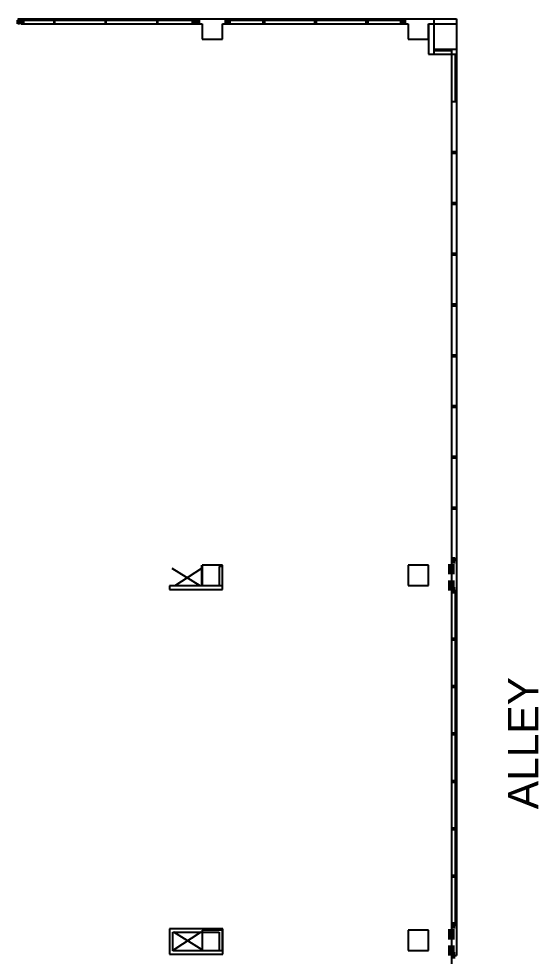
# Model space of a CAD drawing. Header units: inches. Extents: x -63 to 2235, y 0 to 1960.
# Drawn here: x 1621 to 2235, y 756 to 1865 of the extents above; entities that cross this region are included whole.
import ezdxf

# ---------------------------------------------------------------- set-up
doc = ezdxf.new("R2010")
doc.units = ezdxf.units.IN
doc.header["$LTSCALE"] = 96
doc.header["$MEASUREMENT"] = 0
doc.linetypes.add('Dash 1_8_', pattern=[0.2, 0.125, -0.075])
doc.layers.add('A-GLAZ', color=7, linetype='Continuous')
doc.layers.add('S-COLS', color=7, linetype='Continuous')
doc.layers.add('A-GLAZ-CWMG', color=3, linetype='Continuous', lineweight=13)
doc.styles.add('XFINE_1-8', font='swissl.ttf', dxfattribs={"height": 10})

# ---------------------------------------------------------------- blocks, each defined once
blk = doc.blocks.new('Concrete-Rectangular-Column - 2_ X 2_-2452982-GROSS BLDG AREA - LEVEL 6')
at = {"layer": 'S-COLS'}
for p, q in [((12, 12), (-12, 12)), ((-12, 12), (-12, -12)), ((12, -12), (12, 12)), ((-12, -12), (12, -12))]:
    blk.add_line(p, q, dxfattribs=at)
blk = doc.blocks.new('System Panel - Glazed EXIST-BLACK-1018897-GROSS BLDG AREA - LEVEL 6')
at = {"layer": 'A-GLAZ'}
for p, q in [((20, -0.5), (-20, -0.5)), ((-20, -0.5), (-20, -1.5)), ((-20, -1.5), (20, -1.5)), ((20, -1.5), (20, -0.5))]:
    blk.add_line(p, q, dxfattribs=at)
blk = doc.blocks.new('System Panel - Glazed EXIST-BLACK-1018898-GROSS BLDG AREA - LEVEL 6')
at = {"layer": 'A-GLAZ'}
for p, q in [((29.5, -0.5), (-29.5, -0.5)), ((-29.5, -0.5), (-29.5, -1.5)), ((-29.5, -1.5), (29.5, -1.5)), ((29.5, -1.5), (29.5, -0.5))]:
    blk.add_line(p, q, dxfattribs=at)
blk = doc.blocks.new('Rectangular Mullion - 2_ x 6_ rectangular-BLACK-1018865-GROSS BLDG AREA - LEVEL 6')
at = {"layer": 'A-GLAZ-CWMG', "lineweight": 13}
for p, q in [((-1, 6), (1, 6)), ((-1, 0), (-1, 6)), ((1, 0), (-1, 0)), ((1, 6), (1, 0))]:
    blk.add_line(p, q, dxfattribs=at)
blk = doc.blocks.new('Rectangular Mullion - 2_ x 6_ rectangular-BLACK-1018893-GROSS BLDG AREA - LEVEL 6')
at = {"layer": 'A-GLAZ-CWMG'}
for p, q in [((-104.7, 1017.2), (-144.7, 1017.2)), ((-104.7, 1011.2), (-144.7, 1011.2))]:
    blk.add_line(p, q, dxfattribs=at)
blk = doc.blocks.new('Rectangular Mullion - 2_ x 6_ rectangular-BLACK-1018894-GROSS BLDG AREA - LEVEL 6')
at = {"layer": 'A-GLAZ-CWMG'}
for p, q in [((59.3, 1017.2), (19.3, 1017.2)), ((59.3, 1011.2), (19.3, 1011.2))]:
    blk.add_line(p, q, dxfattribs=at)
blk = doc.blocks.new('Rectangular Mullion - 2_ x 6_ rectangular-BLACK-430961-GROSS BLDG AREA - LEVEL 6')
at = {"layer": 'A-GLAZ-CWMG'}
for p, q in [((-43.7, 1017.2), (-102.7, 1017.2)), ((-43.7, 1011.2), (-102.7, 1011.2))]:
    blk.add_line(p, q, dxfattribs=at)
blk = doc.blocks.new('Rectangular Mullion - 2_ x 6_ rectangular-BLACK-167180-GROSS BLDG AREA - LEVEL 6')
at = {"layer": 'A-GLAZ-CWMG', "lineweight": 13}
for p, q in [((0, 6), (-2, 6)), ((-2, 6), (-2, 0)), ((-2, 0), (0, 0)), ((0, 0), (0, 6))]:
    blk.add_line(p, q, dxfattribs=at)
blk = doc.blocks.new('Rectangular Mullion - 2_ x 6_ rectangular-BLACK-167181-GROSS BLDG AREA - LEVEL 6')
at = {"layer": 'A-GLAZ-CWMG', "lineweight": 13}
for p, q in [((-2, 6), (0, 6)), ((-2, 0), (-2, 6)), ((0, 0), (-2, 0)), ((0, 6), (0, 0))]:
    blk.add_line(p, q, dxfattribs=at)

msp = doc.modelspace()

# ---------------------------------------------------------------- linework, layer by layer
at = {"linetype": 'Dash 1_8_', "lineweight": 106}
for p, q in [((1621.6, 1863.9), (1621.6, 1859.4)), ((1623.6, 1863.9), (1623.6, 1859.4)), ((1831.6, 1859.4), (1831.6, 1863.9)), ((1831.6, 1859.4), (1831.6, 1863.9)), ((1867.6, 1863.9), (1867.6, 1859.4)), ((1867.6, 1863.9), (1867.6, 1859.4)), ((2075.6, 1859.4), (2075.6, 1863.9)), ((2075.6, 1859.4), (2075.6, 1863.9)), ((2132.7, 1188.9), (2132.7, 1224.9)), ((2132.7, 1224.9), (2137.2, 1224.9)), ((2132.7, 1188.9), (2132.7, 1224.9)), ((2132.7, 1224.9), (2137.2, 1224.9)), ((2137.2, 1188.9), (2132.7, 1188.9)), ((2137.2, 1188.9), (2132.7, 1188.9)), ((2132.7, 756.9), (2132.7, 792.9)), ((2132.7, 792.9), (2137.2, 792.9)), ((2132.7, 756.9), (2132.7, 792.9)), ((2132.7, 792.9), (2137.2, 792.9)), ((2137.2, 756.9), (2132.7, 756.9)), ((2137.2, 756.9), (2132.7, 756.9))]:
    msp.add_line(p, q, dxfattribs=at)
for p, q in [((1827.6, 1865.4), (1910.7, 1865.4)), ((1830.1, 1865.4), (1830.1, 1859.4)), ((1831.6, 1865.4), (1831.6, 1859.4)), ((1867.6, 1865.4), (2075.6, 1865.4)), ((1869.1, 1865.4), (1869.1, 1859.4)), ((1869.1, 1863.9), (1910.6, 1863.9)), ((1909.6, 1865.4), (1909.6, 1859.4)), ((1910.6, 1863.9), (2032.6, 1863.9)), ((1911.6, 1865.4), (1911.6, 1859.4)), ((1970.6, 1865.4), (1970.6, 1859.4)), ((1972.6, 1865.4), (1972.6, 1859.4)), ((2031.6, 1865.4), (2031.6, 1859.4)), ((2032.6, 1863.9), (2074.1, 1863.9)), ((2032.7, 1865.4), (2138.7, 1865.4)), ((2033.6, 1865.4), (2033.6, 1859.4)), ((2074.1, 1865.4), (2074.1, 1859.4)), ((2075.7, 1865.4), (2075.7, 1859.4)), ((2111.5, 1865.4), (2138.7, 1865.4)), ((2111.7, 1865.4), (2111.7, 1823.4)), ((2138.7, 1865.4), (2138.7, 1767.2)), ((1623.6, 1859.4), (1831.6, 1859.4)), ((1827.6, 1859.4), (1837.6, 1859.4)), ((1837.6, 1859.4), (1837.6, 1841.4)), ((1861.6, 1841.4), (1861.6, 1859.4)), ((1861.6, 1859.4), (2081.6, 1859.4)), ((1867.6, 1859.4), (2075.6, 1859.4)), ((2081.6, 1859.4), (2081.6, 1841.4)), ((2105.6, 1841.4), (2105.6, 1859.4)), ((2105.6, 1859.4), (2138.2, 1859.4)), ((2105.7, 1859.4), (2105.7, 1823.4)), ((1837.6, 1841.4), (1861.6, 1841.4)), ((2081.6, 1841.4), (2105.6, 1841.4)), ((2105.7, 1823.4), (2138.7, 1823.4)), ((2111.7, 1829.4), (2138.7, 1829.4)), ((2111.7, 1827.9), (2132.7, 1827.9)), ((2132.7, 1829.4), (2132.7, 332.4)), ((2137.2, 1823.2), (2137.2, 1767.2)), ((2132.7, 1767.5), (2138.7, 1767.5)), ((2138.7, 1767.2), (2138.7, 1226.5)), ((2132.7, 1708.2), (2138.7, 1708.2)), ((2132.7, 1706.2), (2138.7, 1706.2)), ((2132.7, 1648.1), (2138.7, 1648.1)), ((2132.7, 1646.1), (2138.7, 1646.1)), ((2132.7, 1588), (2138.7, 1588)), ((2132.7, 1586), (2138.7, 1586)), ((2132.7, 1527.9), (2138.7, 1527.9)), ((2132.7, 1525.9), (2138.7, 1525.9)), ((2132.7, 1467.8), (2138.7, 1467.8)), ((2132.7, 1465.8), (2138.7, 1465.8)), ((2132.7, 1407.7), (2138.7, 1407.7)), ((2132.7, 1405.7), (2138.7, 1405.7)), ((2132.7, 1347.7), (2138.7, 1347.7)), ((2132.7, 1345.7), (2138.7, 1345.7)), ((2132.7, 1287.6), (2138.7, 1287.6)), ((2132.7, 1285.6), (2138.7, 1285.6)), ((2132.7, 1226.5), (2138.7, 1226.5)), ((2132.7, 1224.9), (2138.7, 1224.9)), ((2138.7, 1226.5), (2138.7, 1187.3)), ((1835.4, 1194.2), (1802.2, 1214.9)), ((1837.1, 1214.9), (1805.2, 1194.2)), ((1837.1, 1218.9), (1837.1, 1194.2)), ((1861.6, 1218.9), (1837.6, 1218.9)), ((1837.6, 1218.9), (1837.6, 1194.9)), ((1857.7, 1217.4), (1857.7, 1194.2)), ((1861.7, 1217.4), (1857.7, 1217.4)), ((1861.6, 1194.9), (1861.6, 1218.9)), ((1861.7, 1190.2), (1861.7, 1217.4)), ((1857.7, 1194.2), (1799, 1194.2)), ((1799, 1194.2), (1799, 1190.2)), ((1799, 1190.2), (1861.7, 1190.2)), ((1837.6, 1194.9), (1861.6, 1194.9)), ((2132.7, 1188.9), (2138.7, 1188.9)), ((2132.7, 1187.3), (2138.7, 1187.3)), ((2137.2, 1187.3), (2137.2, 794.5)), ((2138.7, 1187.3), (2138.7, 794.5)), ((2138.7, 1132.2), (2132.7, 1132.2)), ((2138.7, 1130.2), (2132.7, 1130.2)), ((2138.7, 1076.1), (2132.7, 1076.1)), ((2138.7, 1074.1), (2132.7, 1074.1)), ((2138.7, 1020), (2132.7, 1020)), ((2138.7, 1018), (2132.7, 1018)), ((2138.7, 963.8), (2132.7, 963.8)), ((2138.7, 961.8), (2132.7, 961.8)), ((2138.7, 907.7), (2132.7, 907.7)), ((2138.7, 905.7), (2132.7, 905.7)), ((2138.7, 851.6), (2132.7, 851.6)), ((2138.7, 849.6), (2132.7, 849.6)), ((1862, 788.6), (1799, 788.6)), ((1799, 788.6), (1799, 758.6)), ((1862, 758.6), (1862, 788.6)), ((2132.7, 794.5), (2138.7, 794.5)), ((2132.7, 792.9), (2138.7, 792.9)), ((2138.7, 794.5), (2138.7, 756.9)), ((1803, 784.6), (1858, 784.6)), ((1803, 762.6), (1803, 784.6)), ((1836, 784.6), (1803, 763)), ((1837.6, 763.7), (1804.2, 784.6)), ((1861.6, 786.9), (1837.6, 786.9)), ((1837.6, 786.9), (1837.6, 762.9)), ((1858, 784.6), (1858, 762.6)), ((1861.6, 762.9), (1861.6, 786.9)), ((2105.6, 786.9), (2081.6, 786.9)), ((2081.6, 786.9), (2081.6, 762.9)), ((2105.6, 762.9), (2105.6, 786.9)), ((1799, 758.6), (1862, 758.6)), ((1858, 762.6), (1803, 762.6)), ((1837.6, 762.9), (1861.6, 762.9)), ((2081.6, 762.9), (2105.6, 762.9)), ((2132.7, 756.9), (2138.7, 756.9))]:
    msp.add_line(p, q)

# ---------------------------------------------------------------- block references
at = {"rotation": 180}
msp.add_blockref('Rectangular Mullion - 2_ x 6_ rectangular-BLACK-167180-GROSS BLDG AREA - LEVEL 6', (1619.6, 1865.4), dxfattribs=at)
for name, p in [('Rectangular Mullion - 2_ x 6_ rectangular-BLACK-1018893-GROSS BLDG AREA - LEVEL 6', (1766.3, 848.2)), ('System Panel - Glazed EXIST-BLACK-1018897-GROSS BLDG AREA - LEVEL 6', (1641.6, 1865.4)), ('Rectangular Mullion - 2_ x 6_ rectangular-BLACK-430961-GROSS BLDG AREA - LEVEL 6', (1766.3, 848.2)), ('System Panel - Glazed EXIST-BLACK-1018898-GROSS BLDG AREA - LEVEL 6', (1693.1, 1865.4)), ('Rectangular Mullion - 2_ x 6_ rectangular-BLACK-430961-GROSS BLDG AREA - LEVEL 6', (1827.3, 848.2)), ('System Panel - Glazed EXIST-BLACK-1018898-GROSS BLDG AREA - LEVEL 6', (1754.1, 1865.4)), ('Rectangular Mullion - 2_ x 6_ rectangular-BLACK-1018894-GROSS BLDG AREA - LEVEL 6', (1766.3, 848.2)), ('System Panel - Glazed EXIST-BLACK-1018897-GROSS BLDG AREA - LEVEL 6', (1805.6, 1865.4)), ('Concrete-Rectangular-Column - 2_ X 2_-2452982-GROSS BLDG AREA - LEVEL 6', (2093.6, 1206.9))]:
    msp.add_blockref(name, p)
at = {"extrusion": (0, 0, -1), "rotation": 180}
for name, p in [('Rectangular Mullion - 2_ x 6_ rectangular-BLACK-1018865-GROSS BLDG AREA - LEVEL 6', (-1662.6, 1865.4)), ('Rectangular Mullion - 2_ x 6_ rectangular-BLACK-1018865-GROSS BLDG AREA - LEVEL 6', (-1723.6, 1865.4)), ('Rectangular Mullion - 2_ x 6_ rectangular-BLACK-1018865-GROSS BLDG AREA - LEVEL 6', (-1784.6, 1865.4)), ('Rectangular Mullion - 2_ x 6_ rectangular-BLACK-167181-GROSS BLDG AREA - LEVEL 6', (-1827.6, 1865.4))]:
    msp.add_blockref(name, p, dxfattribs=at)

# ---------------------------------------------------------------- texts
at = {"insert": (2199.5, 930), "char_height": 36, "attachment_point": 1, "rotation": 90, "style": 'XFINE_1-8'}
msp.add_mtext_dynamic_manual_height_columns('ALLEY', width=965.377, gutter_width=50, heights=[0], dxfattribs=at)

doc.saveas('drawing.dxf')
